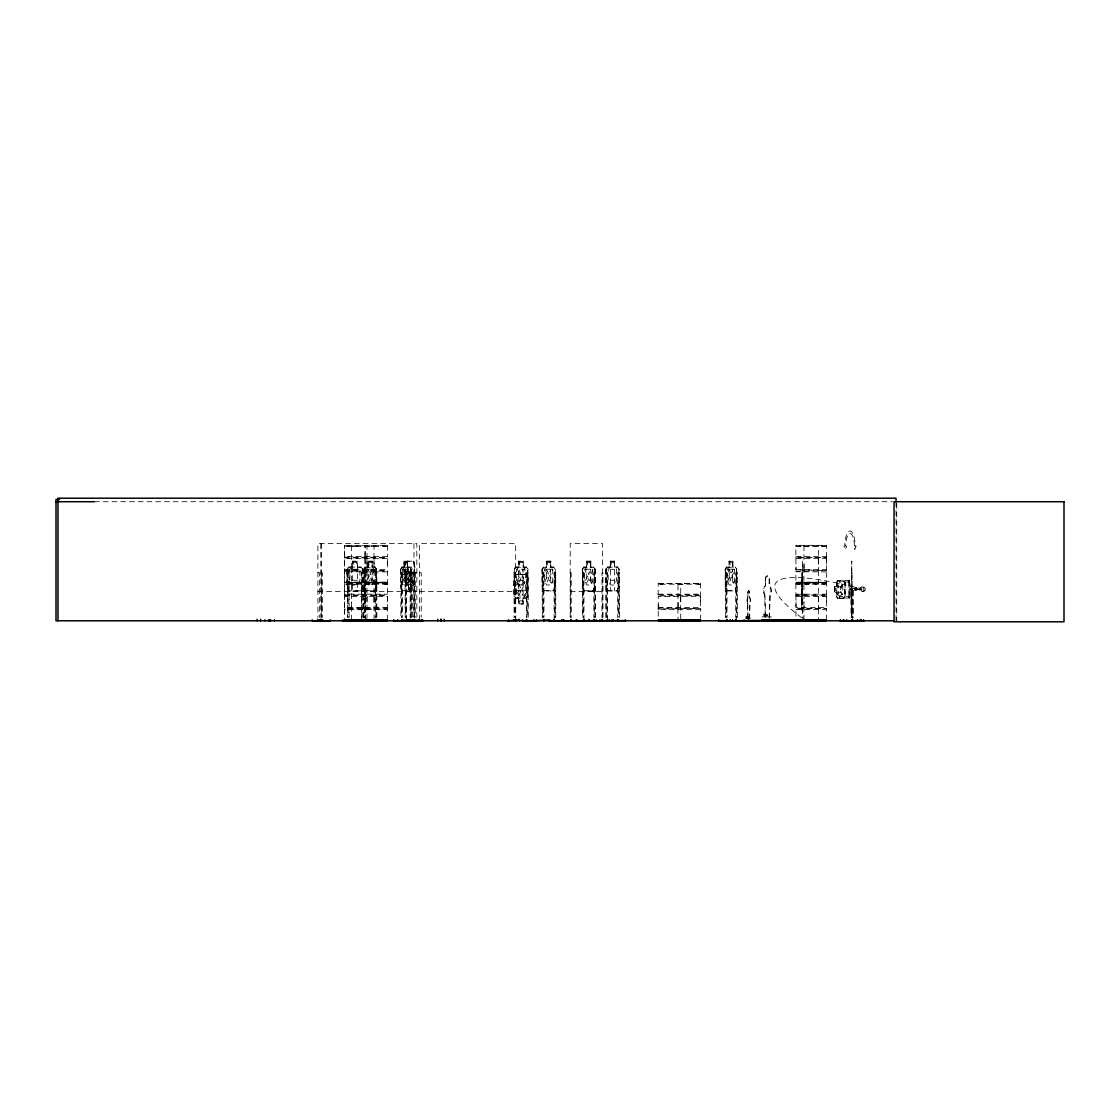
<?xml version="1.0" encoding="UTF-8"?>
<svg xmlns="http://www.w3.org/2000/svg" width="1120" height="1120" viewBox="0 0 1120 1120"><rect width="100%" height="100%" fill="white"/><g stroke="black" fill="none" stroke-linecap="round" stroke-linejoin="round"><path stroke-width="0.75" stroke-dasharray="5 3.75" d="M351.596 620.004L351.596 601.93M351.568 607.432L351.596 564.144M365.092 607.572L365.078 558.362M366.982 601.93L367.024 545.776M366.982 564.144L367.01 558.362M374.024 601.93L374.024 545.286M374.024 564.144L374.024 558.572M387.52 601.93L387.548 558.628L344.54 558.628L344.4 608.146L387.73 608.202L387.52 609.658M387.52 564.144L387.772 557.634M658.28 609.658L658.28 601.93M678.034 607.572L678.034 601.93M680.708 601.93L680.792 583.534M700.462 601.93L700.686 595L658.098 594.958L658.28 596.4M796.04 601.93L795.9 608.146L826.616 608.552L795.872 608.888L796.04 620.004M826.378 545.72L795.9 545.314L795.816 557.228L826.616 557.522L795.872 557.858L796.026 569.856L796.04 564.144M804.02 620.004L804.02 601.93M803.978 569.856L804.02 564.144M818.37 601.93L818.384 569.66M818.37 564.144L818.37 545.286M826.336 601.93L826.56 595L795.844 594.944L795.9 571.172L826.56 570.486L796.026 569.856M826.336 564.144L826.49 557.928M801.878 581.322C801.934 588.406 801.878 639.996 801.598 585.998L802.158 578.564L801.864 594.636L801.822 588.77M801.962 584.08L801.794 586.054M801.99 580.748L802.06 578.76M749.42 618.968L749.756 603.54A4.004 1.582 -90 0 0 749.42 597.24L749.42 592.914A2.002 0.798 -90 0 0 748.636 590.912L748.86 590.912A2.002 0.798 -90 0 1 749.658 592.914L749.658 597.24A4.004 1.582 -90 0 1 749.98 603.54L749.658 618.968M365.078 556.416L365.106 545.286L364.994 558.11M374.024 571.886L374.038 569.66M658.28 607.502L658.266 596.414L700.49 596.274M678.02 607.432L677.992 583.548M680.736 596.414L680.708 620.004M700.462 620.004L700.742 608.496L658.098 608.888M769.132 618.072L769.902 594.916A6.006 3.738 -90 0 0 769.132 585.48L769.132 578.998A2.996 1.862 -90 0 0 767.256 575.988A2.996 1.862 -90 0 0 765.394 578.998L765.394 585.48A6.006 3.738 -90 0 0 764.61 594.916L765.394 618.072M769.412 618.072L770.196 594.916A6.006 3.738 -90 0 0 769.412 585.48L769.412 578.998A2.996 1.862 -90 0 0 767.55 575.988L767.256 575.988M804.02 607.502L803.852 570.36M818.37 558.572L818.37 569.66M818.37 596.344L818.622 608.552M826.546 595.014L826.518 571.116M826.336 620.004L826.546 608.902M796.026 596.414L826.364 596.414L826.336 607.446L796.04 607.502L795.942 594.776M746.41 616.812L748.328 617.428L748.426 616.602M747.642 617.33C744.842 616.364 749.854 617.638 747.796 616.616M747.096 617.33L746.984 616.616L746.774 617.372M767.298 615.342C762.678 614.586 766.164 615.02 764.82 615.664M765.52 615.51L765.478 614.796L766.052 615.748M766.332 615.594L767.2 615.174L765.24 615.594M826.546 570.43L826.364 558.502M767.298 614.95L763.7 614.978L766.878 615.594M764.876 615.664C764.316 613.452 764.12 616.826 765.24 615.342M764.694 615.314C765.156 614.138 764.05 615.44 766.668 615.594M856.198 589.246L862.288 589.246L856.198 589.246L856.674 589.764M748.426 617.456L748.188 616.602M747.712 616.826L748.328 617.428L747.46 616.602M849.114 580.58L849.282 598.22L849.114 596.582M848.568 598.108C847.756 593.278 852.362 599.172 848.624 597.968M387.576 545.72L344.316 545.65L387.674 545.748M387.8 583.296L387.618 582.526L344.47 582.526L387.66 582.96L344.512 583.548M658.238 583.548L700.672 583.352M796.068 583.086L826.378 582.554L795.788 583.24L826.378 583.492M803.978 545.776L803.992 569.66M818.51 582.554L818.454 583.534M826.602 583.296L796.04 582.96M746.984 616.966L747.852 617.26M767.088 615.776C765.716 614.488 765.59 615.426 766.01 614.516M745.85 616.966L748.188 617.428L748.202 616.728M373.926 583.002L371.112 576.002C376.768 568.54 371.952 565.684 370.202 574.63C368.396 565.656 363.888 568.61 369.362 575.96C363.524 583.814 368.522 586.642 370.272 577.262L372.596 582.974L374.024 583.058M409.696 590.702L410.718 584.99M409.78 590.898L410.872 584.99L410.984 569.17L409.906 567.056M405.188 617.358L405.076 567.028L406.168 561.148M405.076 582.904L405.244 567.028L406.336 561.148M849.226 580.44L849.17 582.092M848.512 596.582L850.052 596.582L839.188 596.4L839.188 598.024L849.87 598.024L848.512 597.842L848.694 596.4M735.42 590.898L736.624 584.99L736.75 569.17L735.546 567.056L732.802 567.056M766.962 615.244L764.904 615.146M553.756 590.898L555.226 585.018L555.226 569.17L553.714 567.056M555.226 585.018L553.882 590.898L543.55 590.898L542.066 585.018L542.066 569.142L543.592 567.056L546.546 567.056M836.598 586.782L837.284 583.828L841.148 583.828L842.8 586.782L842.8 592.298L841.148 595.252L837.284 595.252L836.598 592.298M374.864 590.702L376.278 584.99L376.278 569.226M365.162 590.898L363.706 585.018L365.022 590.898L375.102 590.898L376.558 585.018L376.558 569.142L374.92 567.056M375.102 590.898L376.558 585.018M593.474 590.702L594.888 584.99L594.888 569.226L593.474 567.252M593.586 590.898L595.168 585.018L595.168 569.142L593.67 567.056L590.8 567.056M365.05 607.838L365.106 620.004M617.456 590.898L619.094 585.018L617.498 590.87L607.306 590.702M764.442 615.664L764.358 614.782M766.36 614.95L767.172 614.866M766.626 614.628L766.416 615.342M351.554 545.776L351.568 569.66M374.024 620.004L374.038 596.414M856.128 589.54C847.154 585.354 855.89 593.824 856.03 588.896M514.178 580.216L515.704 574.504M526.134 590.702L527.66 584.99M526.246 590.898L527.814 585.018M362.544 584.99L360.976 590.702L348.754 590.87L346.962 585.004L346.99 569.38L349.006 567.056M361.088 590.898L362.81 585.018L362.712 569.17L361.032 567.056M367.01 596.414L366.982 620.004M408.366 567.056L406.784 571.788L406.784 582.82L408.366 584.794L408.534 590.702M795.9 557.116L795.872 557.928M387.548 556.416L344.54 556.416L344.54 545.342L344.554 569.66L387.548 569.66M658.042 595.056L658.308 583.086M836.598 582.848L837.256 580.678L842.996 580.678L845.054 582.694L845.054 596.582L842.996 598.402L837.27 598.402M836.78 582.848L837.438 580.678M407.316 584.99L409.01 580.258L409.01 569.226L407.316 567.252L407.316 561.344M387.632 609.07L344.372 608.888L344.554 620.004M826.49 595.77L795.844 595.588M658.154 608.09L700.728 608.426M344.372 570.43L387.702 570.43M344.33 595L387.702 594.958M677.852 608.202L678.034 620.004M849.618 588.938C853.244 591.556 850.892 586.992 849.688 589.638M851.802 588.896L851.802 589.638M374.164 580.258L372.036 584.99L368.088 584.99L365.974 580.258L365.974 569.226L368.088 567.252L367.948 561.148L372.316 561.148L372.316 567.056M818.566 608.902L818.37 620.004M344.358 557.172L387.786 557.34M700.616 595.7L658.182 595.896M814.982 546.434L816.942 546.434M822.962 546.434L824.922 546.434M814.982 584.206L816.942 584.206M822.962 584.206L824.922 584.206M364.126 546.434L369.642 546.434M371.168 546.434L373.142 546.434M364.126 584.206L369.642 584.206M384.678 546.434L386.652 546.434M371.168 584.206L373.142 584.206M384.678 584.206L386.652 584.206M677.866 584.206L682.57 584.206M697.606 584.206L699.58 584.206M413.574 584.794L414.526 582.792M411.446 584.99L413.784 584.99L414.694 582.792M413.784 584.99L414.792 582.876L414.792 567.028L413.812 561.148L404.012 561.148L404.012 567.056M518.49 598.15L518.49 604.058L523.222 604.058L523.068 597.954L525.364 595.98L525.364 584.948L523.068 580.216L523.068 569.226L518.784 569.226L521.038 574.63C522.886 565.782 528.178 568.4 522.032 576.002C528.318 583.954 523.068 586.516 521.108 577.262C519.274 586.53 513.786 583.954 520.128 575.96L517.496 569.114L518.644 569.268L518.784 580.258L516.474 584.948L516.474 595.98L518.77 597.954L518.616 604.058M523.348 567.056L523.348 561.148L518.63 561.148L518.784 567.252L516.488 569.226L516.488 580.258L518.784 584.99L518.77 595.98L523.068 595.98L523.068 584.948L525.364 580.258L525.364 569.226L523.068 567.252L523.222 561.148M400.722 569.226L401.968 567.056M402.024 567.252L400.89 569.226L400.89 617.358M797.58 546.434L801.052 546.434M805.56 546.434L809.032 546.434M797.58 584.206L801.052 584.206M805.56 584.206L809.032 584.206M345.604 546.434L349.09 546.434M352.646 546.434L356.132 546.434M345.604 584.206L349.09 584.206M352.646 584.206L356.132 584.206M659.33 584.206L662.816 584.206M363.776 617.358L363.706 569.17L365.064 567.056L368.088 567.056M363.846 569.254L365.19 567.056M365.26 567.252L363.986 569.254L363.986 584.99L365.26 590.702M583.814 567.056L582.33 569.17L582.386 617.358M582.47 569.254L583.87 567.252L593.614 567.252M736.596 585.018L735.574 590.898L726.53 590.898L725.228 585.018L725.228 569.142L726.558 567.056L729.162 567.056M725.354 569.226L726.712 567.056M725.508 569.226L726.768 567.252M766.094 614.796L765.898 615.482M605.864 617.358L605.85 569.17L607.376 567.056M605.99 569.254L607.432 567.252M515.69 567.252L514.318 569.254L514.192 584.99L515.578 590.898M526.232 598.15L527.66 595.952M542.206 569.226L543.732 567.056M542.346 569.226L543.788 567.252L553.784 567.252L554.946 569.254L554.946 584.99M352.38 567.056L348.81 567.042L346.962 569.128L346.962 585.004L348.964 590.898L361.2 590.898M347.256 569.226L349.09 567.252M826.546 557.172L826.42 545.762M387.506 545.314L387.674 557.116M700.602 583.086L700.63 594.888M826.322 546.448L796.04 546.434L796.068 545.314L826.378 545.328M796.096 582.232L826.336 582.232L796.068 582.26L796.068 584.22L826.322 584.178M387.506 546.448L344.582 546.448M387.506 584.22L344.61 584.206M700.434 584.178L658.336 584.206M590.786 561.344L586.698 561.344L586.838 567.252L584.584 569.226L584.584 580.258L586.698 584.99L590.66 584.99L592.774 580.258L592.774 569.226L590.66 567.252L590.66 561.344M610.358 567.252L608.174 569.226L608.174 580.258L610.358 584.99L614.446 584.99L616.63 580.258L616.63 569.226L614.446 567.252M848.694 580.384C850.108 585.928 849.66 576.506 848.694 582.022M849.87 582.022L839.188 582.022L839.188 580.384L850.024 580.398L849.87 598.024M842.814 598.402L844.984 596.428M352.464 567.252L349.86 569.226L349.86 580.258L352.464 584.99L357.336 584.99L359.94 580.258L359.94 569.226L357.336 567.252L357.504 561.148L352.296 561.148L352.352 590.87M765.52 615.16L765.758 615.594M374.108 583.534L374.108 582.526M387.618 583.534L344.512 583.492M766.892 615.776L765.184 615.762M861.812 588.742L861.938 589.75M94.486 501.718L892.318 501.718M796.026 556.416L826.364 556.416M344.4 557.928L387.702 557.858M796.026 558.628L826.364 558.628M546.406 561.148L550.886 561.148L550.886 567.056M586.558 561.148L590.94 561.148M614.726 561.148L610.218 561.148L610.218 567.056M352.464 561.344L357.42 561.344L357.308 590.898M368.088 561.344L372.176 561.344M404.124 561.344L413.742 561.344M518.784 561.344L523.194 561.344M546.546 561.344L550.732 561.344M610.358 561.344L614.572 561.344M729.148 561.344L732.83 561.344M357.308 567.056L361.144 567.056M372.19 567.056L375.06 567.056M401.814 567.056L404.18 567.056M407.428 567.056L411.348 567.056L412.93 571.788L412.93 582.82L411.348 584.794L411.446 590.898M414.792 567.028L413.644 561.148M518.756 567.056L515.494 567.056L514.038 569.17L514.08 617.358M523.222 567.056L526.316 567.056M550.746 567.056L553.84 567.056M583.674 567.056L586.698 567.056M607.208 567.056L610.358 567.056M617.554 567.056L614.628 567.042M365.12 567.252L375.004 567.252M401.856 567.252L409.85 567.252M515.564 567.252L526.26 567.252M607.306 567.252L617.456 567.042L619.094 569.142L618.982 617.358M726.614 567.252L735.49 567.252M362.712 569.17L362.88 617.358M376.558 569.142L376.418 617.358M400.61 569.142L400.61 585.018L401.772 590.898L411.614 590.898M542.066 569.142L542.346 617.358M595.168 569.142L595.028 617.358M605.808 569.17L605.976 585.018L607.334 590.898L605.976 585.018M725.228 569.142L725.508 617.358M352.464 569.226L357.336 569.226M610.33 569.226L614.516 569.464M796.026 569.66L826.364 569.66M344.4 571.172L387.702 571.116M387.548 571.886L344.54 571.886L344.54 594.188L387.548 594.188M826.364 571.886L796.04 571.746M802.116 572.656L801.766 607.712L801.794 596.498L801.808 602.406M317.898 572.754L319.522 572.754L319.522 617.33M320.782 572.754L322.406 572.754L322.406 617.33M363.776 572.754L365.372 572.754L365.372 620.788M400.89 572.754L402.332 572.754L402.332 617.358M405.188 572.754L406.588 572.754L406.588 620.788M416.85 572.754L412.328 572.754L412.328 617.33M419.594 572.754L421.232 572.754L421.218 617.33M514.038 572.754L515.732 572.754M542.346 572.754L543.956 572.754L543.956 617.358M570.192 572.754L571.2 572.754L571.2 617.33M582.386 572.754L583.982 572.754L583.982 620.788M605.864 572.754L607.488 572.754L607.488 620.788M725.508 572.754L727.02 572.754L727.02 617.358M802.382 572.754L803.012 620.788M851.942 572.754L852.558 620.788M400.61 574.266L410.83 574.266M526.4 574.308L515.466 574.308L513.898 580.188L513.898 596.064L515.648 598.15M515.578 574.504L526.288 574.504L527.534 580.216M801.822 578.76L802.144 580.734M765.394 578.998L765.688 578.998A2.996 1.862 -90 0 1 767.55 575.988M352.464 580.258L357.336 580.258M518.77 580.216L523.068 580.258M610.358 580.258L614.446 580.258M837.284 580.874L842.982 580.874M845.054 582.694L845.054 596.582M658.238 583.492L700.504 583.492M801.612 583.884L801.99 586.054M406.252 584.794L413.742 584.794M408.436 584.99L404.124 584.99L402.43 580.258L402.43 569.226L404.124 567.252L404.18 561.148M514.164 585.018L515.452 590.898L526.358 590.898M518.77 584.948L523.068 584.99M542.066 585.018L543.69 590.898M725.228 585.018L726.67 590.898M765.394 585.48L765.688 578.998M836.71 586.586L834.456 586.586L834.456 592.494L836.78 592.298L836.71 596.526L836.71 582.764L836.78 586.782L834.526 586.782M861.812 587.006A2.254 2.114 -90 0 1 863.646 590.38A2.254 2.114 -90 0 1 859.978 590.38A2.254 2.114 -90 0 1 861.812 587.006L863.184 587.006M410.816 587.748L408.898 587.748L408.898 589.708L410.816 589.708M852.614 588.266L851.466 588.266L851.494 617.456M365.12 590.702L375.004 590.702M401.856 590.702L411.502 590.702M515.564 590.702L526.26 590.702M543.662 590.702L553.784 590.702M583.73 590.702L593.614 590.702M726.614 590.702L735.49 590.702M593.712 590.898L583.632 590.898L582.33 585.018L583.772 590.898M607.166 590.898L617.596 590.898M861.812 591.5L863.184 591.5M317.898 591.598L416.85 591.598M419.594 591.598L515.662 591.598M570.192 591.598L602.518 591.598M802.06 591.766L802.116 596.498L802.382 561.148L802.382 617.358M747.838 618.968L747.516 603.54A4.004 1.582 -90 0 1 747.838 597.24L748.062 592.914A2.002 0.798 -90 0 1 748.86 590.912M658.266 594.188L700.49 594.188M796.026 594.188L826.364 594.188M764.61 594.916L764.904 594.916A6.006 3.738 -90 0 1 765.688 585.48M344.4 595.7L387.702 595.644M513.898 596.064L515.704 597.954M747.838 597.24L748.062 592.914M515.578 597.954L526.288 597.954M515.522 598.15L518.616 598.15M523.096 598.15L526.358 598.15L527.814 596.036L527.66 569.226L526.134 567.252M837.298 598.206L842.982 598.206M747.516 603.54L747.74 603.54A4.004 1.582 -90 0 1 748.062 597.24M518.644 603.862L523.068 603.862M387.548 607.432L344.54 607.432L344.54 596.414L387.548 596.414L387.674 608.146M658.266 607.432L700.49 607.432L700.49 596.414M700.49 609.658L658.266 609.658L658.28 620.004M796.026 609.658L826.364 609.658M766.444 614.698L765.268 614.964M761.964 616.868L766.276 616.868M767.13 616.868L771.442 616.868M745.892 617.148L748.58 617.022M745.5 618.17L750.904 618.17L750.904 620.256M765.31 614.684L766.052 615.146M374.164 569.226L372.036 567.252L372.036 561.344M842.814 580.678L844.984 582.848M842.8 580.874L844.802 582.848L844.802 596.428M362.642 569.254L360.976 567.252L348.81 567.042M526.19 567.056L527.94 569.142L527.786 617.358M617.358 567.252L618.996 569.128M593.544 567.056L595.028 569.226M374.864 567.252L376.418 569.226M735.392 567.056L736.624 569.254M405.356 582.82L406.42 584.794M405.188 582.82L406.364 584.99M409.752 567.056L410.872 569.254M836.78 596.428L837.48 598.206M836.598 596.428L837.452 598.402M347.34 584.99L349.09 590.702M526.274 574.308L527.814 580.188M606.13 584.99L607.432 590.702M400.89 584.99L401.94 590.898M365.106 558.572L365.078 569.66M764.904 594.916L765.688 618.072M747.74 603.54L748.062 618.968M801.724 584.08L801.752 586.054M896.728 503.44L896.728 620.788M896.042 501.718L896.042 620.788M856.436 587.874L856.436 590.632M855.386 587.874L855.386 590.632M853.216 590.772L853.188 617.456M852.768 590.772L852.908 617.456M852.348 590.772L852.278 617.456M852.152 588.266L852.152 590.268M851.942 617.358L851.746 561.148L851.732 617.456M851.172 590.772L851.312 617.456M851.06 590.772L851.116 617.456M848.862 582.204L848.862 596.218M839.776 580.384L839.776 582.022M839.776 596.4L839.776 598.024M834.638 586.586L834.638 592.494M802.06 572.656L801.99 601.846M765.968 616.742L765.968 614.11L763.91 614.11L763.91 616.742M765.618 614.11L765.618 616.742M764.246 614.11L764.246 616.742M748.524 618.17L748.524 620.256M747.306 618.674L747.306 616.336L746.326 616.336L746.326 618.674M747.04 616.336L747.04 618.674M746.592 616.336L746.592 618.674M737.296 617.358L737.296 572.754L735.77 572.754L735.77 617.358M736.82 572.754L736.82 617.358M736.47 569.254L736.47 584.99M736.246 572.754L736.246 620.788M732.83 567.252L732.956 561.148L729.008 561.148L729.008 567.056M732.802 561.148L732.676 567.252L734.58 569.226L734.58 580.258L732.676 584.99L729.148 584.99L727.244 580.258L727.244 569.226L729.148 567.252L729.162 561.148M726.544 572.754L726.544 617.358M725.984 572.754L725.984 617.358M619.402 617.358L619.402 572.754L617.764 572.754L617.764 617.358M618.94 569.226L618.814 584.99M618.184 572.754L618.184 617.358M614.586 561.148L614.572 567.252M614.446 561.344L614.488 590.87M610.344 561.148L610.358 590.898M607.068 572.754L607.068 617.358M606.13 569.254L606.27 617.358M602.98 617.33L602.98 572.754L601.972 572.754L601.972 617.33M602.448 617.33L602.518 543.578L570.192 543.578L570.192 617.33M595.462 617.358L595.462 572.754L593.866 572.754L593.866 617.358M594.3 572.754L594.3 617.358M590.8 561.148L590.786 567.252M586.698 561.148L586.698 567.252M583.548 572.754L583.548 617.358M582.82 572.754L582.82 617.358M582.596 569.254L582.596 584.99M570.654 572.754L570.738 617.33M555.73 617.358L555.73 572.754L554.106 572.754L554.106 617.358M555.296 572.754L555.296 617.358M554.526 572.754L554.526 620.788M550.746 561.148L550.606 567.252L552.776 569.226L552.776 580.258L550.606 584.99L546.546 584.99L544.376 580.258L544.376 569.226L546.546 567.252L546.546 561.148M546.686 561.344L546.686 567.252M543.536 572.754L543.536 617.358M542.766 572.754L542.766 617.358M528.178 617.358L528.178 572.754L526.526 572.754L526.526 617.358M526.918 572.754L526.918 617.358M522.942 597.954L522.942 603.862M518.91 561.344L518.91 567.252M515.732 620.788L515.662 543.578L419.594 543.578L419.608 619.038M515.34 572.754L515.34 617.358M514.472 572.754L514.472 617.358M416.85 617.33L416.85 543.578L317.898 543.578L317.898 617.33M415.226 572.754L415.226 617.358M414.694 617.358L414.638 567.028L414.344 617.358M413.952 543.578L413.952 617.33L413.812 572.754M411.558 617.358L411.558 572.754L410.116 572.754L410.116 617.358M411.054 572.754L411.054 617.358M410.718 569.254L410.62 620.788M408.366 584.794L408.436 590.898M407.582 561.148L407.582 567.056M407.428 561.148L407.47 567.252M406.07 572.754L406.07 617.358M405.72 572.754L405.72 617.358M404.292 561.344L404.292 567.252M401.828 572.754L401.828 617.358M401.394 572.754L401.394 617.358M387.52 620.004L387.548 609.658L344.54 609.658L344.54 617.26M376.852 617.358L376.852 572.754L375.256 572.754L375.256 617.358M375.69 572.754L375.69 617.358M372.19 561.148L372.176 567.252M368.228 561.344L368.228 567.252M365.078 571.886L364.938 617.358M364.21 572.754L364.21 617.358M363.174 617.358L363.174 572.754L361.452 572.754L361.452 617.358M361.746 572.754L361.746 620.788M352.562 561.344L352.562 567.252M349.104 617.358L349.104 572.754L347.368 572.754L347.368 617.358M348.796 572.754L348.796 617.358M347.662 572.754L347.662 617.358M321.454 543.578L321.468 617.33L321.44 572.754M320.782 543.578L320.782 617.33M801.752 617.82A280.756 41.552 22.9 0 1 861.14 588.672M747.838 592.914A2.002 0.798 -90 0 1 748.636 590.912M801.752 597.086L801.724 601.804L801.724 597.086M842.408 585.27L840.35 589.512L842.366 594.636L839.888 590.772L837.606 594.538L839.426 589.61L837.522 584.584L839.902 588.336L842.282 584.36L842.408 585.27M403.088 569.212L405.244 576.002C400.652 583.408 404.334 586.922 405.93 577.262C407.428 586.922 411.292 583.408 406.658 575.96C410.858 569.142 407.778 565.264 405.986 574.63L404.194 569.268L403.088 569.212M407.33 569.044L407.316 580.258L404.124 580.258L404.124 569.226L407.316 569.226L409.43 576.044C405.258 582.96 408.674 586.74 410.116 577.416L412.58 582.932L410.746 576.086C415.072 568.764 411.502 565.026 410.074 574.784L408.324 569.086L407.33 569.044M727.944 569.212L730.338 576.002C725.2 583.604 729.386 586.782 731.094 577.262C732.704 586.782 737.1 583.604 731.906 575.96C736.778 568.82 732.83 565.502 731.164 574.63L729.162 569.268L727.944 569.212M545.118 569.212L547.876 576.002C541.94 583.856 546.854 586.6 548.744 577.262C550.508 586.6 555.66 583.856 549.668 575.96C555.296 568.568 550.648 565.684 548.814 574.63L546.532 569.268L545.118 569.212M592.578 582.778L591.206 582.974L588.882 577.262C587.146 586.642 582.148 583.814 587.972 575.96C582.498 568.61 587.006 565.656 588.812 574.63C590.562 565.684 595.378 568.54 589.736 576.002L592.578 582.778M516.768 582.204L519.806 589.204C513.66 596.82 518.952 599.41 520.814 590.576C522.718 599.438 527.688 596.75 521.71 589.246C528.066 581.238 522.578 578.676 520.73 587.944L518.196 582.232L516.768 582.204M856.002 546.168L854.756 549.668L853.51 546.168L854.378 546.168A12.628 4.326 -90 0 0 850.052 533.526A12.628 4.326 -90 0 0 845.74 546.168L846.594 546.168L845.264 549.668L843.934 546.168L844.788 546.168A15.134 5.18 -90 0 1 849.968 531.034A15.134 5.18 -90 0 1 855.148 546.168L856.002 546.168M344.582 582.218L387.52 582.232L344.61 582.232M356.468 562.338L353.332 562.338L353.332 564.298L356.468 564.298L356.468 562.338M371.336 562.338L368.788 562.338L368.788 564.298L371.336 564.298L371.336 562.338M406.742 562.338L404.698 562.338L404.698 564.298L406.742 564.298L406.742 562.338M522.298 562.338L519.554 562.338L519.554 564.298L522.298 564.298L522.298 562.338M549.878 562.338L547.274 562.338L547.274 564.298L549.878 564.298L549.878 562.338M589.946 562.338L587.412 562.338L587.412 564.298L589.946 564.298L589.946 562.338M613.718 562.338L611.086 562.338L611.086 564.298L613.718 564.298L613.718 562.338M732.046 562.338L729.778 562.338L729.778 564.298L732.046 564.298L732.046 562.338M372.036 569.226L368.088 569.226L368.088 580.258L372.036 580.258L372.036 569.226M550.606 569.226L546.546 569.226L546.546 580.258L550.606 580.258L550.606 569.226M590.66 569.226L586.698 569.226L586.698 580.258L590.66 580.258L590.66 569.226M732.676 569.226L729.148 569.226L729.148 580.258L732.676 580.258L732.676 569.226M411.348 571.788L408.366 571.788L408.366 582.82L411.348 582.82L411.348 571.788M841.148 586.782L837.284 586.782L837.284 592.298L841.148 592.298L841.148 586.782M835.562 587.762L834.876 591.318L835.562 587.762M856.912 587.874L854.924 587.874L854.924 590.632L856.912 590.632L856.912 587.874M853.328 590.268L850.752 590.772L853.328 590.268M522.298 600.908L519.54 600.908L519.54 602.868L522.298 602.868L522.298 600.908M864.668 590.842A2.254 2.114 -90 0 0 863.73 587.076A2.254 2.114 -90 0 0 861.14 589.834A2.254 2.114 -90 0 0 864.668 590.842"/><path stroke-width="1.5" d="M563.346 620.788L588.574 620.662M576.982 620.634L577.038 619.794M860.104 620.634L860.16 619.794M535.64 620.662L548.436 619.878L548.52 620.788M507.682 620.788L519.694 619.878L519.792 620.788M519.078 620.662L518.98 619.29M777.938 620.732L745.318 620.788L826.364 620.718M775.18 620.76L775.348 619.836M777.112 620.76L777.728 619.836M839.636 620.662L864.5 620.69M319.676 620.69L319.704 619.542M826.336 620.004L761.936 619.99L761.502 620.718L762.384 620.69M762.58 620.718L763.028 619.99L763.462 620.69L761.936 619.99M766.892 620.746L766.472 619.99L766.178 620.746M767.27 620.746L767.62 620.354M799.806 620.746L800.114 619.99L800.898 620.746M800.758 620.718L801.206 620.312M804.356 620.746L804.65 619.99L805.098 620.69M805.07 620.746L805.742 619.99L805.392 620.788M745.5 620.494L826.378 620.326M397.628 620.662L397.698 619.878L397.768 620.788M412.804 620.662L412.874 619.878M393.148 620.662L423.164 620.69M718.13 620.662L744.716 620.69M611.758 620.662L589.288 620.662M342.258 620.662L387.548 620.718M351.428 620.662L351.54 619.878L351.652 620.788M840.266 620.662L840.378 619.878M59.5 499.464L56 499.464L56 620.788L894.292 620.788M56 501.718L94.416 501.718M344.554 620.004L387.52 620.004M658.28 620.004L700.462 620.004M344.512 620.298L387.576 620.298M658.238 620.326L700.504 620.326M562.492 620.746L549.724 620.662M613.312 620.788L613.312 619.794L613.396 620.536L626.024 620.662M658.266 620.718L700.49 620.718M534.506 620.662L522.662 620.662M561.946 620.662L561.848 619.878M602.322 620.662L602.378 619.542M601.846 620.662L601.748 619.878M383.222 620.662L383.138 619.878L383.054 620.788M419.3 620.662L419.356 619.794M861.154 620.662L861.252 619.794M415.072 620.69L415.03 619.542M414.33 620.536L414.33 619.878M896.042 501.718L896.042 498.204L57.974 498.204L57.974 620.788M863.576 619.794L863.576 620.788M860.846 619.794L860.846 620.788M857.416 619.794L857.416 620.788M852.558 619.542L852.558 620.788M851.942 619.542L851.942 620.788M846.65 619.794L846.65 620.788M843.92 619.794L843.92 620.788M843.248 619.794L843.248 620.788M840.49 619.794L840.49 620.788M811.706 619.794L811.706 620.788M803.012 619.542L803.012 620.788M802.382 619.542L802.382 620.788M793.688 619.794L793.688 620.788M744.086 619.794L744.086 620.788M736.134 619.542L736.134 620.788M735.658 619.542L735.658 620.788M732.536 619.794L732.536 620.788M730.268 619.794L730.268 620.788M727.146 619.542L727.146 620.788M726.67 619.542L726.67 620.788M718.718 619.794L718.718 620.788M625.338 619.794L625.338 620.788M618.044 619.542L618.044 620.788M617.624 619.542L617.624 620.788M611.94 619.794L611.94 620.788M609.49 619.794L609.49 620.788M607.628 619.542L607.628 620.788M607.208 619.542L607.208 620.788M601.916 619.542L601.916 620.788M601.664 619.794L601.664 620.788M599.914 619.794L599.914 620.788M596.134 619.794L596.134 620.788M594.16 619.542L594.16 620.788M593.726 619.542L593.726 620.788M589.106 619.794L589.106 620.788M588.742 619.794L588.742 620.788M584.122 619.542L584.122 620.788M583.688 619.542L583.688 620.788M576.184 619.794L576.184 620.788M571.256 619.542L571.256 620.788M570.794 619.542L570.794 620.788M561.764 619.794L561.764 620.788M554.4 619.542L554.4 620.788M553.966 619.542L553.966 620.788M549.542 619.794L549.542 620.788M544.096 619.542L544.096 620.788M543.676 619.542L543.676 620.788M536.312 619.794L536.312 620.788M533.792 619.794L533.792 620.788M526.764 619.542L526.764 620.788M526.372 619.542L526.372 620.788M522.466 619.794L522.466 620.788M515.886 619.542L515.886 620.788M515.788 619.794L515.788 620.788M515.48 619.29L515.494 620.788M513.842 619.542L513.856 620.788M508.466 619.794L508.466 620.788M444.22 619.29L444.22 620.788M441.322 619.29L441.322 620.788M440.706 619.29L440.706 620.788M437.822 619.29L437.822 620.788M422.646 619.794L422.646 620.788M421.414 619.542L421.414 620.788M419.468 619.794L419.468 620.788M418.768 619.794L418.768 620.788M416.976 619.794L417.088 620.788M414.246 619.542L414.246 620.788M413.714 619.542L413.714 620.788M412.944 619.794L412.944 620.788M412.146 619.542L412.146 620.788M410.522 619.542L410.522 620.788M410.004 619.542L410.004 620.788M408.394 619.794L408.394 620.788M407.47 619.794L407.47 620.788M406.7 619.542L406.7 620.788M406.168 619.542L406.168 620.788M404.054 619.794L404.054 620.788M402.444 619.542L402.444 620.788M401.926 619.542L401.926 620.788M393.68 619.794L393.68 620.788M375.55 619.542L375.55 620.788M375.116 619.542L375.116 620.788M370.496 619.794L370.496 620.788M370.132 619.794L370.132 620.788M367.486 619.794L367.486 620.788M365.512 619.542L365.512 620.788M365.078 619.542L365.078 620.788M361.578 619.542L361.578 620.788M361.284 619.542L361.284 620.788M358.89 619.794L358.89 620.788M357.574 619.794L357.574 620.788M349.258 619.542L349.258 620.788M348.964 619.542L348.964 620.788M343.056 619.794L343.056 620.788M330.148 619.794L330.148 620.788L312.13 620.746L312.144 619.794M322.602 619.542L322.602 620.788M320.824 619.542L320.838 620.788M320.628 619.29L320.544 620.788M317.744 619.29L317.772 620.788M317.646 619.794L317.646 620.788M274.414 619.794L274.414 620.788M270.676 619.794L270.676 620.788M269.668 619.794L269.668 620.788M268.716 619.794L268.716 620.788M264.908 619.794L264.908 620.788M260.596 619.29L260.596 620.788M257.096 619.29L257.096 620.788M563.64 620.536L563.682 619.794L563.64 620.536M1064 501.718L894.068 501.718L894.068 621.796L1064 621.796L1064 501.718M321.468 620.788L321.468 619.542L321.44 620.788"/></g></svg>
